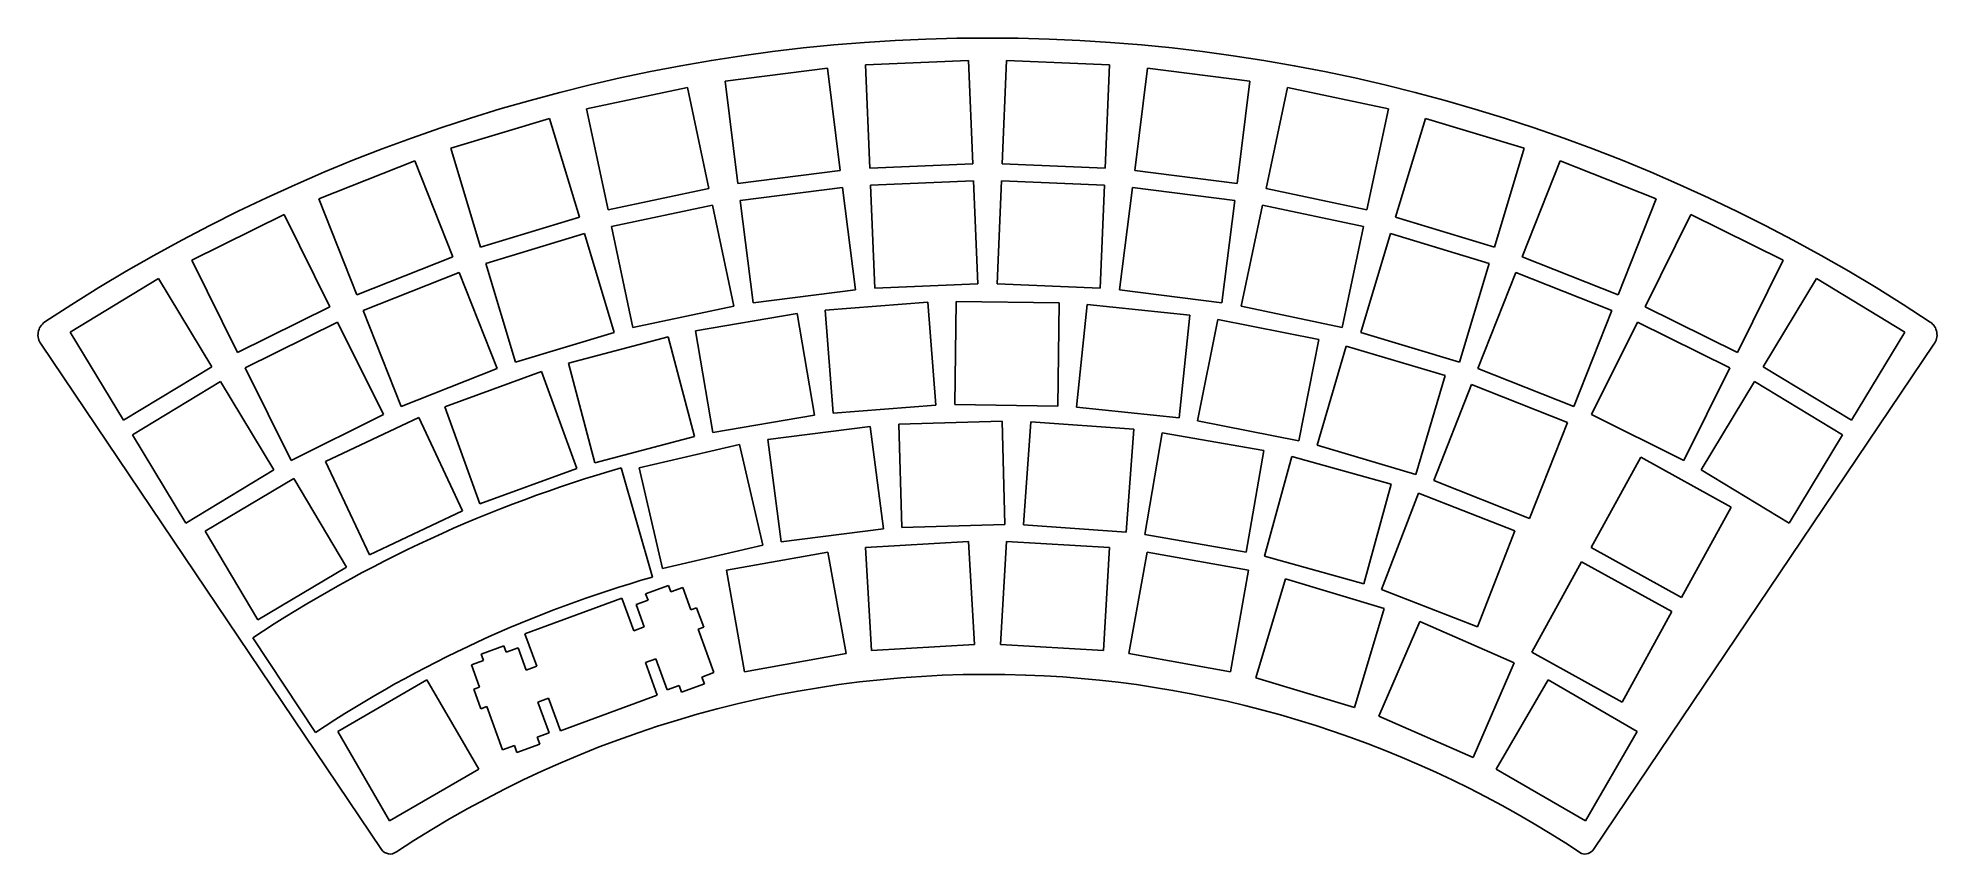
# Model space of a CAD drawing. Header units: millimetres. Extents: x -129 to 129, y 121 to 232.
import ezdxf

# ---------------------------------------------------------------- set-up
doc = ezdxf.new("R2010")
doc.units = ezdxf.units.MM

msp = doc.modelspace()

# ---------------------------------------------------------------- linework, layer by layer
at = {"color": 7, "linetype": 'Continuous', "lineweight": 25}
for p, q in [((-35.63, 226.19), (-21.74, 227.94)), ((-21.74, 227.94), (-19.99, 214.05)), ((-16.58, 228.38), (-2.59, 228.96)), ((-15.99, 214.39), (-16.58, 228.38)), ((-2.59, 228.96), (-2, 214.97)), ((2, 214.97), (2.59, 228.96)), ((2.59, 228.96), (16.58, 228.38)), ((16.58, 228.38), (15.99, 214.39)), ((19.99, 214.05), (21.74, 227.94)), ((21.74, 227.94), (35.63, 226.19)), ((-54.43, 222.41), (-40.74, 225.32)), ((-40.74, 225.32), (-37.83, 211.63)), ((-33.88, 212.3), (-35.63, 226.19)), ((35.63, 226.19), (33.88, 212.3)), ((37.83, 211.63), (40.74, 225.32)), ((40.74, 225.32), (54.43, 222.41)), ((-51.52, 208.72), (-54.43, 222.41)), ((54.43, 222.41), (51.52, 208.72)), ((-72.85, 217.08), (-59.45, 221.12)), ((-59.45, 221.12), (-55.4, 207.72)), ((55.4, 207.72), (59.45, 221.12)), ((59.45, 221.12), (72.85, 217.08)), ((-68.81, 203.68), (-72.85, 217.08)), ((72.85, 217.08), (68.81, 203.68)), ((-90.76, 210.22), (-77.74, 215.37)), ((-77.74, 215.37), (-72.59, 202.36)), ((-19.99, 214.05), (-33.88, 212.3)), ((-2, 214.97), (-15.99, 214.39)), ((15.99, 214.39), (2, 214.97)), ((33.88, 212.3), (19.99, 214.05)), ((72.59, 202.36), (77.74, 215.37)), ((77.74, 215.37), (90.76, 210.22)), ((-37.83, 211.63), (-51.52, 208.72)), ((-33.58, 210), (-19.69, 211.75)), ((-19.69, 211.75), (-17.94, 197.86)), ((-15.89, 212.07), (-1.91, 212.66)), ((-15.31, 198.08), (-15.89, 212.07)), ((-1.91, 212.66), (-1.32, 198.67)), ((1.32, 198.67), (1.91, 212.66)), ((1.91, 212.66), (15.89, 212.07)), ((15.89, 212.07), (15.31, 198.08)), ((17.94, 197.86), (19.69, 211.75)), ((19.69, 211.75), (33.58, 210)), ((51.52, 208.72), (37.83, 211.63)), ((-85.61, 197.2), (-90.76, 210.22)), ((-51.04, 206.45), (-37.34, 209.36)), ((-37.34, 209.36), (-34.43, 195.67)), ((-31.83, 196.11), (-33.58, 210)), ((33.58, 210), (31.83, 196.11)), ((34.43, 195.67), (37.34, 209.36)), ((37.34, 209.36), (51.04, 206.45)), ((90.76, 210.22), (85.61, 197.2)), ((-108.03, 201.89), (-95.49, 208.11)), ((-95.49, 208.11), (-89.27, 195.57)), ((-55.4, 207.72), (-68.81, 203.68)), ((-48.13, 192.76), (-51.04, 206.45)), ((51.04, 206.45), (48.13, 192.76)), ((68.81, 203.68), (55.4, 207.72)), ((89.27, 195.57), (95.49, 208.11)), ((95.49, 208.11), (108.03, 201.89)), ((-68.13, 201.45), (-54.73, 205.5)), ((-54.73, 205.5), (-50.69, 192.1)), ((50.69, 192.1), (54.73, 205.5)), ((54.73, 205.5), (68.13, 201.45)), ((-101.81, 189.35), (-108.03, 201.89)), ((-72.59, 202.36), (-85.61, 197.2)), ((-64.09, 188.05), (-68.13, 201.45)), ((68.13, 201.45), (64.09, 188.05)), ((85.61, 197.2), (72.59, 202.36)), ((108.03, 201.89), (101.81, 189.35)), ((-124.55, 192.14), (-112.57, 199.39)), ((-112.57, 199.39), (-105.32, 187.42)), ((-84.75, 195.05), (-71.74, 200.2)), ((-71.74, 200.2), (-66.58, 187.18)), ((-1.32, 198.67), (-15.31, 198.08)), ((15.31, 198.08), (1.32, 198.67)), ((66.58, 187.18), (71.74, 200.2)), ((71.74, 200.2), (84.75, 195.05)), ((105.32, 187.42), (112.57, 199.39)), ((112.57, 199.39), (124.55, 192.14)), ((-17.94, 197.86), (-31.83, 196.11)), ((-22.03, 195.12), (-8.08, 196.19)), ((-8.08, 196.19), (-7, 182.23)), ((-4.45, 182.31), (-4.26, 196.31)), ((-4.26, 196.31), (9.74, 196.11)), ((9.74, 196.11), (9.54, 182.11)), ((31.83, 196.11), (17.94, 197.86)), ((-89.27, 195.57), (-101.81, 189.35)), ((-100.78, 187.27), (-88.24, 193.5)), ((-88.24, 193.5), (-82.01, 180.96)), ((-79.6, 182.03), (-84.75, 195.05)), ((-34.43, 195.67), (-48.13, 192.76)), ((-39.63, 192.32), (-25.82, 194.65)), ((-25.82, 194.65), (-23.49, 180.85)), ((-20.96, 181.16), (-22.03, 195.12)), ((12.09, 181.96), (13.55, 195.89)), ((13.55, 195.89), (27.47, 194.42)), ((27.47, 194.42), (26.01, 180.5)), ((28.53, 180.12), (31.25, 193.85)), ((31.25, 193.85), (44.98, 191.13)), ((48.13, 192.76), (34.43, 195.67)), ((84.75, 195.05), (79.6, 182.03)), ((82.01, 180.96), (88.24, 193.5)), ((88.24, 193.5), (100.78, 187.27)), ((101.81, 189.35), (89.27, 195.57)), ((-117.3, 180.17), (-124.55, 192.14)), ((-50.69, 192.1), (-64.09, 188.05)), ((-56.89, 187.93), (-43.36, 191.51)), ((-43.36, 191.51), (-39.78, 177.97)), ((-37.29, 178.51), (-39.63, 192.32)), ((44.98, 191.13), (42.26, 177.4)), ((64.09, 188.05), (50.69, 192.1)), ((124.55, 192.14), (117.3, 180.17)), ((-128.48, 190.48), (-82.27, 121.97)), ((44.74, 176.79), (48.69, 190.22)), ((48.69, 190.22), (62.12, 186.27)), ((82.27, 121.97), (128.48, 190.48)), ((-105.32, 187.42), (-117.3, 180.17)), ((-94.55, 174.73), (-100.78, 187.27)), ((-66.58, 187.18), (-79.6, 182.03)), ((-73.69, 182), (-60.54, 186.79)), ((-60.54, 186.79), (-55.75, 173.63)), ((-53.32, 174.4), (-56.89, 187.93)), ((62.12, 186.27), (58.17, 172.84)), ((79.6, 182.03), (66.58, 187.18)), ((100.78, 187.27), (94.55, 174.73)), ((117.3, 180.17), (105.32, 187.42)), ((-116.09, 178.18), (-104.12, 185.43)), ((-104.12, 185.43), (-96.87, 173.46)), ((60.58, 172.01), (65.73, 185.03)), ((65.73, 185.03), (78.75, 179.87)), ((96.87, 173.46), (104.12, 185.43)), ((104.12, 185.43), (116.09, 178.18)), ((-82.01, 180.96), (-94.55, 174.73)), ((-89.88, 174.57), (-77.22, 180.54)), ((-77.22, 180.54), (-71.26, 167.87)), ((-68.9, 168.85), (-73.69, 182)), ((-23.49, 180.85), (-37.29, 178.51)), ((-7, 182.23), (-20.96, 181.16)), ((9.54, 182.11), (-4.45, 182.31)), ((26.01, 180.5), (12.09, 181.96)), ((94.55, 174.73), (82.01, 180.96)), ((-108.84, 166.21), (-116.09, 178.18)), ((-39.78, 177.97), (-53.32, 174.4)), ((-29.8, 177.56), (-15.92, 179.34)), ((-15.92, 179.34), (-14.14, 165.46)), ((-12.02, 179.65), (1.97, 180.04)), ((-11.63, 165.65), (-12.02, 179.65)), ((1.97, 180.04), (2.36, 166.04)), ((4.88, 165.99), (5.88, 179.95)), ((5.88, 179.95), (19.85, 178.95)), ((19.85, 178.95), (18.84, 164.99)), ((21.34, 164.68), (23.72, 178.48)), ((23.72, 178.48), (37.52, 176.09)), ((42.26, 177.4), (28.53, 180.12)), ((78.75, 179.87), (73.59, 166.86)), ((116.09, 178.18), (108.84, 166.21)), ((-47.29, 173.73), (-33.65, 176.87)), ((-33.65, 176.87), (-30.5, 163.23)), ((-28.02, 163.68), (-29.8, 177.56)), ((37.52, 176.09), (35.14, 162.3)), ((58.17, 172.84), (44.74, 176.79)), ((-96.87, 173.46), (-108.84, 166.21)), ((-83.92, 161.91), (-89.88, 174.57)), ((-55.75, 173.63), (-68.9, 168.85)), ((-49.73, 173.71), (-45.5, 158.91)), ((-44.14, 160.08), (-47.29, 173.73)), ((37.59, 161.75), (41.33, 175.24)), ((41.33, 175.24), (54.82, 171.5)), ((81.96, 162.91), (88.72, 175.17)), ((88.72, 175.17), (100.98, 168.4)), ((108.84, 166.21), (96.87, 173.46)), ((-106.22, 165.14), (-94.18, 172.29)), ((-94.18, 172.29), (-87.03, 160.26)), ((54.82, 171.5), (51.08, 158.01)), ((53.47, 157.21), (58.53, 170.27)), ((58.53, 170.27), (71.59, 165.2)), ((73.59, 166.86), (60.58, 172.01)), ((-71.26, 167.87), (-83.92, 161.91)), ((100.98, 168.4), (94.21, 156.14)), ((-99.07, 153.11), (-106.22, 165.14)), ((-14.14, 165.46), (-28.02, 163.68)), ((2.36, 166.04), (-11.63, 165.65)), ((18.84, 164.99), (4.88, 165.99)), ((71.59, 165.2), (66.52, 152.15)), ((-30.5, 163.23), (-44.14, 160.08)), ((-16.55, 162.9), (-2.57, 163.72)), ((-15.73, 148.93), (-16.55, 162.9)), ((-2.57, 163.72), (-1.75, 149.74)), ((1.75, 149.74), (2.57, 163.72)), ((2.57, 163.72), (16.55, 162.9)), ((16.55, 162.9), (15.73, 148.93)), ((35.14, 162.3), (21.34, 164.68)), ((94.21, 156.14), (81.96, 162.91)), ((-87.03, 160.26), (-99.07, 153.11)), ((-35.44, 159.86), (-21.66, 162.3)), ((-33, 146.07), (-35.44, 159.86)), ((-21.66, 162.3), (-19.21, 148.52)), ((19.21, 148.52), (21.66, 162.3)), ((21.66, 162.3), (35.44, 159.86)), ((35.44, 159.86), (33, 146.07)), ((51.08, 158.01), (37.59, 161.75)), ((73.9, 148.71), (80.65, 160.97)), ((80.65, 160.97), (92.91, 154.22)), ((-43.31, 157.77), (-46.41, 156.63)), ((-42.99, 156.9), (-43.31, 157.77)), ((-41.37, 157.49), (-42.99, 156.9)), ((-40.26, 154.46), (-41.37, 157.49)), ((36.41, 145.26), (40.44, 158.67)), ((40.44, 158.67), (53.85, 154.63)), ((-62.8, 151.22), (-49.65, 156.03)), ((-49.65, 156.03), (-48.03, 151.62)), ((-46.09, 155.77), (-47.71, 155.18)), ((-47.71, 155.18), (-46.6, 152.14)), ((-46.41, 156.63), (-46.09, 155.77)), ((-39.49, 154.74), (-40.26, 154.46)), ((-38.53, 152.12), (-39.49, 154.74)), ((66.52, 152.15), (53.47, 157.21)), ((-46.6, 152.14), (-48.03, 151.62)), ((-39.3, 151.83), (-38.53, 152.12)), ((53.85, 154.63), (49.81, 141.23)), ((53.11, 140.02), (58.68, 152.87)), ((58.68, 152.87), (71.52, 147.29)), ((92.91, 154.22), (86.16, 141.96)), ((-91.25, 137.82), (-99.75, 150.66)), ((-65.66, 149.59), (-68.76, 148.45)), ((-65.34, 148.72), (-65.66, 149.59)), ((-62.8, 151.22), (-61.18, 146.81)), ((-37.15, 145.94), (-39.3, 151.83)), ((-1.75, 149.74), (-15.73, 148.93)), ((15.73, 148.93), (1.75, 149.74)), ((-68.44, 147.59), (-70.06, 147)), ((-70.06, 147), (-68.95, 143.96)), ((-68.76, 148.45), (-68.44, 147.59)), ((-63.72, 149.32), (-65.34, 148.72)), ((-62.61, 146.28), (-63.72, 149.32)), ((-46.45, 147.3), (-45.02, 147.82)), ((-46.45, 147.3), (-44.83, 142.89)), ((-45.02, 147.82), (-43.49, 143.63)), ((-19.21, 148.52), (-33, 146.07)), ((33, 146.07), (19.21, 148.52)), ((71.52, 147.29), (65.95, 134.45)), ((86.16, 141.96), (73.9, 148.71)), ((-88.22, 137.94), (-76.11, 144.98)), ((-76.11, 144.98), (-69.08, 132.87)), ((-61.18, 146.81), (-62.61, 146.28)), ((-41.53, 143.3), (-38.43, 144.43)), ((-38.77, 145.35), (-37.15, 145.94)), ((-38.43, 144.43), (-38.77, 145.35)), ((49.81, 141.23), (36.41, 145.26)), ((69.08, 132.87), (76.11, 144.98)), ((76.11, 144.98), (88.22, 137.94)), ((-68.95, 143.96), (-69.73, 143.68)), ((-69.73, 143.68), (-68.77, 141.05)), ((-61.03, 141.96), (-59.6, 142.49)), ((-59.5, 137.77), (-61.03, 141.96)), ((-59.6, 142.49), (-57.99, 138.07)), ((-44.83, 142.89), (-57.99, 138.07)), ((-43.49, 143.63), (-41.87, 144.22)), ((-41.87, 144.22), (-41.53, 143.3)), ((-68.77, 141.05), (-67.99, 141.33)), ((-67.99, 141.33), (-65.84, 135.45)), ((65.95, 134.45), (53.11, 140.02)), ((-81.19, 125.84), (-88.22, 137.94)), ((-61.12, 137.17), (-59.5, 137.77)), ((-60.78, 136.25), (-61.12, 137.17)), ((88.22, 137.94), (81.19, 125.84)), ((-65.84, 135.45), (-64.22, 136.04)), ((-64.22, 136.04), (-63.88, 135.12)), ((-63.88, 135.12), (-60.78, 136.25)), ((-69.08, 132.87), (-81.19, 125.84)), ((81.19, 125.84), (69.08, 132.87))]:
    msp.add_line(p, q, dxfattribs=at)
for centre, radius, start, end in [((0, 0.17), 231.86, 56.4951, 123.5023), ((-126.8, 191.76), 2.11, 123.9901, 217.2543), ((126.8, 191.76), 2.11, 322.6991, 55.7699), ((-0.35, 0.76), 179.86, 105.9359, 123.5473), ((-0.32, 0.7), 164.53, 105.9359, 123.5473), ((-0.1, 0.27), 145.44, 87.9183, 123.4399), ((0.18, 0.26), 145.44, 56.4203, 88.03), ((-81.1, 122.74), 1.4, 213.7325, 307.5759), ((81.1, 122.74), 1.4, 249.9923, 326.2675)]:
    msp.add_arc(centre, radius, start, end, dxfattribs=at)

doc.saveas('drawing.dxf')
